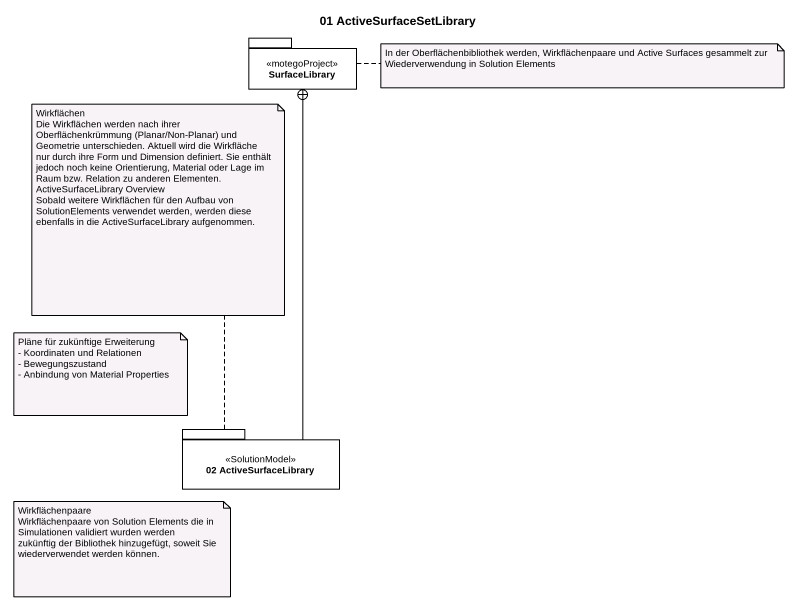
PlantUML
@startuml
title 01 ActiveSurfaceSetLibrary
package SurfaceLibrary <<motegoProject>> {
}
package "02 ActiveSurfaceLibrary" as p02_ActiveSurfaceLibrary <<SolutionModel>> {
}
p02_ActiveSurfaceLibrary -up-+ SurfaceLibrary
note right of SurfaceLibrary : In der Oberflächenbibliothek werden, Wirkflächenpaare und Active Surfaces gesammelt zur Wiederverwendung in Solution Elements
note top of p02_ActiveSurfaceLibrary
  Wirkflächen
  Die Wirkflächen werden nach ihrer Oberflächenkrümmung (Planar/Non-Planar) und Geometrie unterschieden. Aktuell wird die Wirkfläche nur durch ihre Form und Dimension definiert. Sie enthält jedoch noch keine Orientierung, Material oder Lage im Raum bzw. Relation zu anderen Elementen.
  ActiveSurfaceLibrary Overview
  Sobald weitere Wirkflächen für den Aufbau von SolutionElements verwendet werden, werden diese ebenfalls in die ActiveSurfaceLibrary aufgenommen.
end note
note as N3
  Pläne für zukünftige Erweiterung
  - Koordinaten und Relationen
  - Bewegungszustand
  - Anbindung von Material Properties
end note
note as N4
  Wirkflächenpaare
  Wirkflächenpaare von Solution Elements die in Simulationen validiert wurden werden
  zukünftig der Bibliothek hinzugefügt, soweit Sie wiederverwendet werden können.
end note
@enduml
